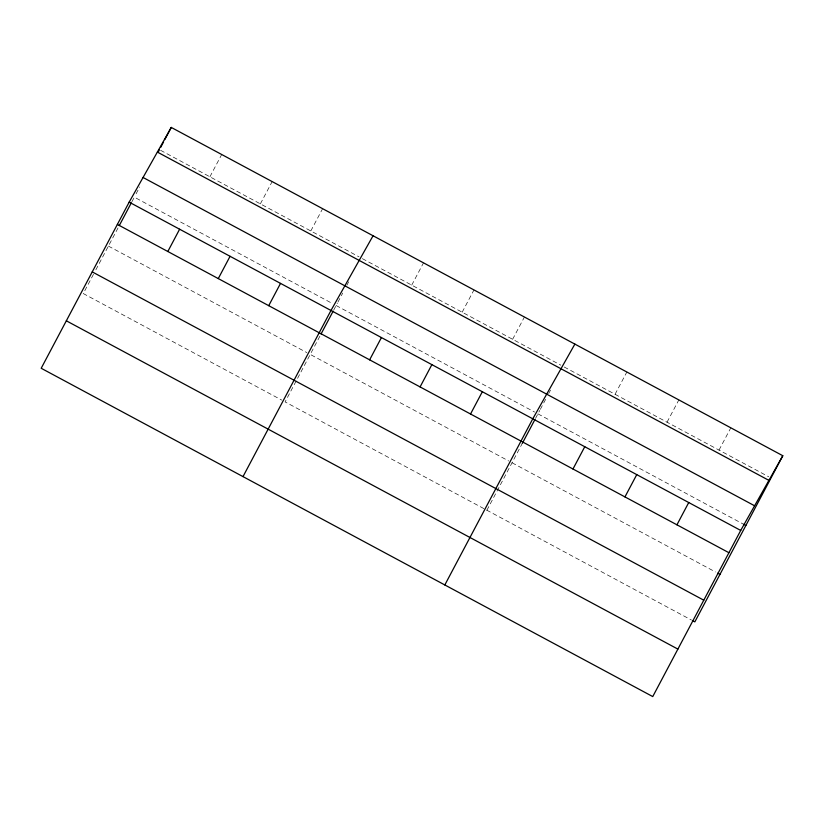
<?xml version="1.0" encoding="UTF-8"?>
<svg xmlns="http://www.w3.org/2000/svg" width="824" height="824" viewBox="0 0 824 824"><rect width="100%" height="100%" fill="white"/><g stroke="black" fill="none" stroke-linecap="round" stroke-linejoin="round"><path stroke-width="0.62" stroke-dasharray="4.12 3.09" d="M93.462 274.341L83.286 293.56L281.736 400.093M95.852 269.829L118.059 227.888M131.912 201.726L134.322 197.173L332.762 303.706M136.115 193.784L139.709 187.007M209.904 176.789L221.708 154.5M260.363 203.868L272.157 181.589M310.813 230.957L322.606 208.678M309.628 355.556L285.094 401.906L691.439 620.039M319.867 336.223L310.236 354.423L508.676 460.966M333.72 310.061L337.325 303.253M337.922 302.12L342.712 293.087M346.904 285.166L348.696 281.777M411.722 285.125L423.515 262.846M462.171 312.214L473.965 289.935M512.621 339.292L524.424 317.013M486.902 510.241L522.282 443.425M535.528 418.407L539.741 410.465M540.338 409.332L545.725 399.156M548.712 393.512L550.504 390.123M615.054 394.284L626.858 372.005M667.038 422.197L678.832 399.908M719.022 450.1L730.816 427.821M160.577 150.308L359.027 256.841M362.385 258.643L560.835 365.176M564.203 366.989L768.74 476.787M336.13 305.519L534.58 412.052M537.938 413.854L743.609 524.27M108.418 246.088L306.868 352.621M512.044 462.769L715.448 571.959"/><path stroke-width="1.24" d="M129.172 202.138L41.2 368.276L652.752 696.579L740.714 530.44L782.8 455.724L171.248 127.421L129.172 202.138L740.714 530.44M119.264 225.611L131.304 202.858M158.26 151.966L159.454 149.7M160.639 147.475L163.585 141.903M164.759 139.678L171.248 127.421M167.818 251.505L179.622 229.216M218.278 278.584L230.071 256.305M268.727 305.673L280.521 283.394M243.008 476.612L330.98 310.473L373.066 235.757M321.072 333.957L333.123 311.204M369.636 359.841L381.43 337.562M420.086 386.93L431.879 364.641M470.535 414.009L482.339 391.73M444.826 584.958L532.788 418.819L574.874 344.102M522.282 443.425L534.931 419.54M572.979 469L584.772 446.721M624.952 496.913L636.756 474.624M676.937 524.816L688.73 502.537M782.8 455.724L694.838 621.863L692.572 620.647M157.363 152.079L768.916 480.382M143.057 177.479L754.599 505.782M743.609 524.27L745.864 525.475M117.369 224.416L728.921 552.719M717.704 573.174L719.97 574.39M92.236 271.889L703.778 600.191M66.332 320.804L677.884 649.106"/></g></svg>
